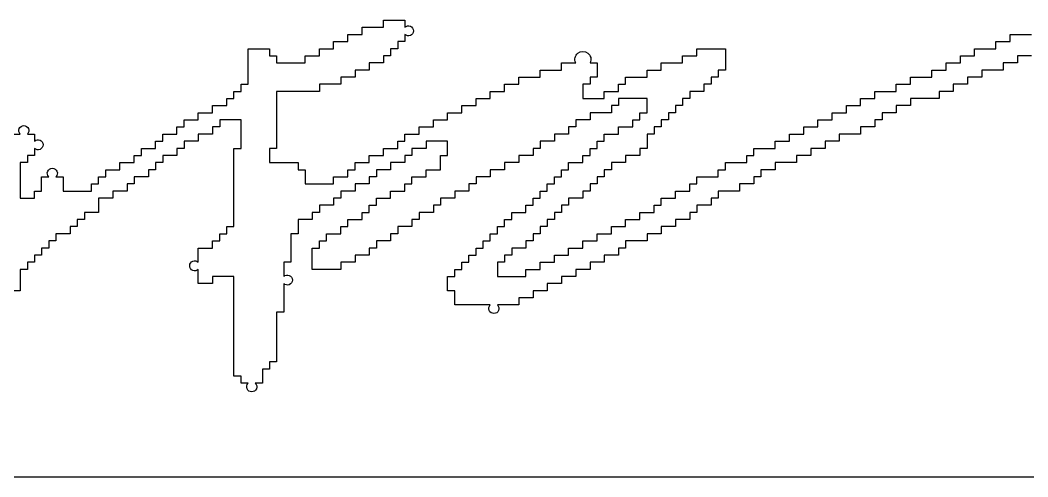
# Model space of a CAD drawing. Header units: millimetres. Extents: x 12325263 to 13848842, y -1463133 to 573208.
# Drawn here: x 12644776 to 12646470, y -882491 to -881723 of the extents above; entities that cross this region are included whole.
import ezdxf
from ezdxf.enums import TextEntityAlignment as Align

# ---------------------------------------------------------------- set-up
doc = ezdxf.new("R2010")
doc.units = ezdxf.units.MM
doc.header["$LTSCALE"] = 1000
doc.layers.add('TITLIN', color=7, linetype='Continuous')
doc.layers.add('电子签名', color=6, linetype='Continuous')
doc.styles.add('ACHT', font='simhei.ttf')
doc.styles.add('TITXC', font='simhei.ttf')
doc.styles.add('TITXV', font='', dxfattribs={"width": 0.7})
doc.styles.get('TITXV').set_extended_font_data('SimSun')

# ---------------------------------------------------------------- blocks, each defined once
blk = doc.blocks.new('横向图框_A0')
at = {"layer": 'TITLIN'}
blk.add_line((1132.321, 174.115), (1179, 174.115), dxfattribs=at)
at = {"style": 'TITXV', "width": 0.8}
for tag, p in [('智能化', (9.375, 781)), ('暖通', (3.125, 781)), ('给排水', (15.625, 705)), ('建筑', (3.125, 705)), ('电气', (21.875, 705)), ('结构', (9.375, 705))]:
    blk.add_attdef(tag, text='', height=2.5, rotation=90, dxfattribs=at).set_placement(p, align=Align.MIDDLE_CENTER)
for tag, height, style, p in [('总工程师', 3, 'ACHT', (1143.109, 210.304)), ('审定', 3, 'ACHT', (1143.109, 202.304)), ('审核', 3, 'ACHT', (1143.109, 194.304)), ('设计总负责人1', 3, 'ACHT', (1143.109, 186.304)), ('设计总负责人2', 3, 'ACHT', (1143.109, 178.304)), ('设计总负责人3', 3, 'ACHT', (1143.109, 170.304)), ('专业负责人1', 3, 'ACHT', (1143.109, 162.304)), ('专业负责人2', 3, 'ACHT', (1143.109, 154.304)), ('专业负责人3', 3, 'ACHT', (1143.109, 146.304)), ('校核1', 3, 'ACHT', (1143.109, 138.304)), ('校核2', 3, 'ACHT', (1143.109, 130.304)), ('设计1', 3, 'ACHT', (1143.109, 122.304)), ('设计2', 3, 'ACHT', (1143.109, 114.304)), ('工程编号', 3, 'TITXC', (1142.308, 74.793)), ('专业', 3, 'TITXC', (1170.433, 74.793)), ('设计阶段', 3, 'TITXC', (1155.544, 67.776)), ('图号', 5, 'TITXC', (1140.343, 32.746)), ('出图日期', 3, 'ACHT', (1144.346, 24.293))]:
    blk.add_attdef(tag, text='', height=height, dxfattribs=dict(style=style)).set_placement(p, align=Align.MIDDLE_CENTER)
at = {"style": 'TITXC', "flags": 1}
for tag, height, p in [('建设单位', 3, (1149.822, 102.293)), ('工程名称', 3, (1149.822, 86.293)), ('图纸名称', 5, (1149.822, 51.043))]:
    blk.add_attdef(tag, text='', height=height, dxfattribs=at).set_placement(p, align=Align.MIDDLE_CENTER)
at = {"style": 'ACHT', "width": 0.8}
for tag, p in [('版本号', (1172.763, 32.793)), ('序号', (1172.763, 24.293))]:
    blk.add_attdef(tag, text='', height=3, dxfattribs=at).set_placement(p, align=Align.MIDDLE_CENTER)
blk = doc.blocks.new('*U20')
blk.add_blockref('横向图框_A0', (0, 0))
blk = doc.blocks.new('A$C6C634642')
at = {"linetype": 'Continuous'}
for points in [[(980000, 255000), (975000, 255000), (970000, 255000), (970000, 250000), (965000, 250000), (960000, 250000), (960000, 245000), (955000, 245000), (950000, 245000), (945000, 245000), (945000, 240000), (940000, 240000), (935000, 240000), (935000, 235000), (930000, 235000), (925000, 235000), (925000, 230000), (920000, 230000), (915000, 230000), (915000, 225000), (910000, 225000), (905000, 225000), (900000, 225000), (895000, 225000), (895000, 220000), (890000, 220000), (885000, 220000), (885000, 215000), (880000, 215000), (875000, 215000), (875000, 210000), (870000, 210000), (870000, 205000), (865000, 205000), (860000, 205000), (860000, 200000), (855000, 200000), (850000, 200000), (845000, 200000), (845000, 195000), (840000, 195000), (835000, 195000), (835000, 190000), (830000, 190000), (825000, 190000), (825000, 185000), (820000, 185000), (815000, 185000), (815000, 180000), (810000, 180000), (805000, 180000), (800000, 180000), (800000, 175000), (795000, 175000), (790000, 175000), (790000, 170000), (785000, 170000), (785000, 165000), (780000, 165000), (775000, 165000), (775000, 160000), (770000, 160000), (765000, 160000), (760000, 160000), (760000, 155000), (755000, 155000), (755000, 150000), (750000, 150000), (745000, 150000), (745000, 145000), (740000, 145000), (740000, 140000), (735000, 140000), (730000, 140000), (730000, 135000), (725000, 135000), (720000, 135000), (720000, 130000), (715000, 130000), (710000, 130000), (710000, 125000), (705000, 125000), (700000, 125000), (695000, 125000), (695000, 120000), (690000, 120000), (690000, 115000), (685000, 115000), (680000, 115000), (680000, 110000), (675000, 110000), (670000, 110000), (670000, 105000), (665000, 105000), (660000, 105000), (660000, 100000), (655000, 100000), (650000, 100000), (650000, 95000), (645000, 95000), (640000, 95000), (640000, 90000), (635000, 90000), (630000, 90000), (630000, 85000), (625000, 85000), (620000, 85000), (620000, 80000), (615000, 80000), (610000, 80000), (605000, 80000, -2.414214), (600000, 80000), (595000, 80000), (590000, 80000), (585000, 80000), (580000, 80000), (575000, 80000), (575000, 85000), (575000, 90000), (570000, 90000), (570000, 95000), (570000, 100000), (575000, 100000), (575000, 105000), (580000, 105000), (580000, 110000), (585000, 110000), (585000, 115000), (590000, 115000), (590000, 120000), (595000, 120000), (595000, 125000), (600000, 125000), (600000, 130000), (605000, 130000), (605000, 135000), (610000, 135000), (610000, 140000), (615000, 140000), (615000, 145000), (625000, 145000), (625000, 150000), (630000, 150000), (630000, 155000), (635000, 155000), (635000, 160000), (640000, 160000), (640000, 165000), (645000, 165000), (645000, 170000), (650000, 170000), (650000, 175000), (655000, 175000), (655000, 180000), (665000, 180000), (665000, 185000), (670000, 185000), (670000, 190000), (675000, 190000), (675000, 195000), (680000, 195000), (680000, 200000), (690000, 200000), (690000, 205000), (700000, 205000), (700000, 210000), (705000, 210000), (705000, 215000), (710000, 215000), (710000, 220000), (710000, 225000), (705000, 225000), (700000, 225000), (695000, 225000), (690000, 225000), (690000, 220000), (685000, 220000), (685000, 215000), (680000, 215000), (675000, 215000), (670000, 215000), (670000, 210000), (665000, 210000), (660000, 210000), (660000, 205000), (655000, 205000), (655000, 200000), (650000, 200000), (645000, 200000), (645000, 195000), (640000, 195000), (635000, 195000), (635000, 190000), (630000, 190000), (630000, 185000), (625000, 185000), (620000, 185000), (620000, 180000), (615000, 180000), (610000, 180000), (610000, 175000), (605000, 175000), (600000, 175000), (600000, 170000), (595000, 170000), (590000, 170000), (590000, 165000), (585000, 165000), (585000, 160000), (580000, 160000), (575000, 160000), (575000, 155000), (570000, 155000), (565000, 155000), (565000, 150000), (560000, 150000), (560000, 145000), (555000, 145000), (550000, 145000), (550000, 140000), (545000, 140000), (545000, 135000), (540000, 135000), (535000, 135000), (535000, 130000), (530000, 130000), (530000, 125000), (525000, 125000), (520000, 125000), (520000, 120000), (515000, 120000), (515000, 115000), (510000, 115000), (505000, 115000), (505000, 110000), (500000, 110000), (495000, 110000), (495000, 105000), (490000, 105000), (485000, 105000), (480000, 105000), (475000, 105000), (475000, 110000), (475000, 115000), (475000, 120000), (480000, 120000), (480000, 125000), (485000, 125000), (485000, 130000), (495000, 130000), (495000, 135000), (500000, 135000), (500000, 140000), (510000, 140000), (510000, 145000), (515000, 145000), (515000, 150000), (520000, 150000), (520000, 155000), (530000, 155000), (530000, 160000), (540000, 160000), (540000, 165000), (545000, 165000), (545000, 170000), (555000, 170000), (555000, 175000), (565000, 175000), (565000, 180000), (565000, 185000), (570000, 185000), (570000, 190000), (570000, 195000), (565000, 195000), (560000, 195000), (555000, 195000), (555000, 190000), (550000, 190000), (545000, 190000), (545000, 185000), (540000, 185000), (540000, 180000), (535000, 180000), (530000, 180000), (530000, 175000), (525000, 175000), (520000, 175000), (520000, 170000), (515000, 170000), (515000, 165000), (510000, 165000), (505000, 165000), (505000, 160000), (500000, 160000), (495000, 160000), (495000, 155000), (490000, 155000), (490000, 150000), (485000, 150000), (480000, 150000), (480000, 145000), (475000, 145000), (475000, 140000), (470000, 140000), (465000, 140000), (465000, 135000), (465000, 130000), (460000, 130000), (460000, 125000), (460000, 120000), (460000, 115000), (460000, 110000), (455000, 110000), (455000, 105000), (455000, 100000, -2.414214), (455000, 95000), (455000, 90000), (455000, 85000), (455000, 80000), (455000, 75000), (450000, 75000), (450000, 70000), (450000, 65000), (450000, 60000), (450000, 55000), (450000, 50000), (450000, 45000), (450000, 40000), (445000, 40000), (445000, 35000), (440000, 35000), (440000, 30000), (440000, 25000), (435000, 25000, -2.414214), (430000, 25000), (425000, 25000), (425000, 30000), (420000, 30000), (420000, 35000), (420000, 40000), (420000, 45000), (420000, 50000), (420000, 55000), (420000, 60000), (420000, 65000), (420000, 70000), (420000, 75000), (420000, 80000), (420000, 85000), (420000, 90000), (420000, 95000), (420000, 100000), (415000, 100000), (410000, 100000), (405000, 100000), (405000, 95000), (400000, 95000), (395000, 95000), (395000, 100000), (395000, 105000, -2.414214), (395000, 110000), (395000, 115000), (395000, 120000), (405000, 120000), (405000, 125000), (410000, 125000), (410000, 130000), (415000, 130000), (415000, 135000), (420000, 135000), (420000, 140000), (420000, 145000), (420000, 150000), (420000, 155000), (420000, 160000), (420000, 165000), (420000, 170000), (420000, 175000), (420000, 180000), (420000, 185000), (420000, 190000), (425000, 190000), (425000, 195000), (425000, 200000), (425000, 205000), (425000, 210000), (420000, 210000), (415000, 210000), (410000, 210000), (410000, 205000), (405000, 205000), (405000, 200000), (400000, 200000), (395000, 200000), (395000, 195000), (390000, 195000), (385000, 195000), (385000, 190000), (380000, 190000), (380000, 185000), (375000, 185000), (370000, 185000), (370000, 180000), (365000, 180000), (365000, 175000), (360000, 175000), (360000, 170000), (355000, 170000), (350000, 170000), (350000, 165000), (345000, 165000), (345000, 160000), (340000, 160000), (335000, 160000), (335000, 155000), (330000, 155000), (325000, 155000), (325000, 150000), (325000, 145000), (320000, 145000), (315000, 145000), (315000, 140000), (310000, 140000), (310000, 135000), (305000, 135000), (305000, 130000), (300000, 130000), (295000, 130000), (295000, 125000), (290000, 125000), (290000, 120000), (285000, 120000), (285000, 115000), (280000, 115000), (280000, 110000), (275000, 110000), (275000, 105000), (270000, 105000), (270000, 100000), (270000, 95000), (270000, 90000), (265000, 90000)], [(260000, 200000), (270000, 200000, -2.414214), (275000, 200000), (280000, 200000), (280000, 195000, -2.414214), (280000, 190000), (280000, 185000), (275000, 185000), (275000, 180000), (270000, 180000), (270000, 175000), (270000, 170000), (270000, 165000), (270000, 160000), (270000, 155000), (280000, 155000), (280000, 160000), (285000, 160000), (285000, 165000), (285000, 170000), (290000, 170000, -2.414214), (295000, 170000), (300000, 170000), (300000, 165000), (300000, 160000), (320000, 160000), (320000, 165000), (325000, 165000), (325000, 170000), (330000, 170000), (330000, 175000), (340000, 175000), (340000, 180000), (350000, 180000), (350000, 185000), (355000, 185000), (355000, 190000), (365000, 190000), (365000, 195000), (370000, 195000), (370000, 200000), (380000, 200000), (380000, 205000), (385000, 205000), (385000, 210000), (395000, 210000), (395000, 215000), (405000, 215000), (405000, 220000), (415000, 220000), (415000, 225000), (420000, 225000), (420000, 230000), (425000, 230000), (425000, 235000), (430000, 235000), (430000, 240000), (430000, 245000), (430000, 250000), (430000, 255000), (430000, 260000), (440000, 260000), (445000, 260000), (445000, 255000), (450000, 255000), (450000, 250000), (470000, 250000), (470000, 255000), (480000, 255000), (480000, 260000), (490000, 260000), (490000, 265000), (500000, 265000), (500000, 270000), (510000, 270000), (510000, 275000), (525000, 275000), (525000, 280000), (540000, 280000), (540000, 275000, -2.414214), (540000, 270000), (540000, 265000), (535000, 265000), (535000, 260000), (530000, 260000), (530000, 255000), (525000, 255000), (525000, 250000), (520000, 250000), (515000, 250000), (515000, 245000), (510000, 245000), (505000, 245000), (505000, 240000), (500000, 240000), (495000, 240000), (495000, 235000), (490000, 235000), (485000, 235000), (480000, 235000), (480000, 230000), (475000, 230000), (470000, 230000), (465000, 230000), (460000, 230000), (455000, 230000), (450000, 230000), (450000, 225000), (450000, 220000), (450000, 215000), (450000, 210000), (450000, 205000), (450000, 200000), (450000, 195000), (450000, 190000), (445000, 190000), (445000, 185000), (445000, 180000), (465000, 180000), (465000, 175000), (470000, 175000), (470000, 170000), (470000, 165000), (490000, 165000), (490000, 170000), (500000, 170000), (500000, 175000), (505000, 175000), (505000, 180000), (515000, 180000), (515000, 185000), (525000, 185000), (525000, 190000), (535000, 190000), (535000, 195000), (540000, 195000), (540000, 200000), (550000, 200000), (550000, 205000), (560000, 205000), (560000, 210000), (570000, 210000), (570000, 215000), (580000, 215000), (580000, 220000), (590000, 220000), (590000, 225000), (600000, 225000), (600000, 230000), (610000, 230000), (610000, 235000), (620000, 235000), (620000, 240000), (635000, 240000), (635000, 245000), (650000, 245000), (650000, 250000), (660000, 250000, -1.618034), (670000, 250000), (675000, 250000), (675000, 245000), (675000, 240000), (670000, 240000), (670000, 235000), (665000, 235000), (665000, 230000), (665000, 225000), (680000, 225000), (680000, 230000), (690000, 230000), (690000, 235000), (695000, 235000), (695000, 240000), (710000, 240000), (710000, 245000), (720000, 245000), (720000, 250000), (735000, 250000), (735000, 255000), (745000, 255000), (745000, 260000), (765000, 260000), (765000, 255000), (765000, 250000), (765000, 245000), (760000, 245000), (760000, 240000), (755000, 240000), (755000, 235000), (750000, 235000), (750000, 230000), (745000, 230000), (740000, 230000), (740000, 225000), (735000, 225000), (735000, 220000), (730000, 220000), (730000, 215000), (725000, 215000), (725000, 210000), (720000, 210000), (720000, 205000), (715000, 205000), (715000, 200000), (710000, 200000), (710000, 195000), (710000, 190000), (705000, 190000), (705000, 185000), (700000, 185000), (695000, 185000), (695000, 180000), (690000, 180000), (685000, 180000), (685000, 175000), (680000, 175000), (680000, 170000), (675000, 170000), (675000, 165000), (670000, 165000), (670000, 160000), (665000, 160000), (665000, 155000), (660000, 155000), (655000, 155000), (655000, 150000), (650000, 150000), (650000, 145000), (645000, 145000), (645000, 140000), (640000, 140000), (640000, 135000), (635000, 135000), (635000, 130000), (630000, 130000), (630000, 125000), (625000, 125000), (625000, 120000), (620000, 120000), (615000, 120000), (615000, 115000), (610000, 115000), (610000, 110000), (605000, 110000), (605000, 105000), (605000, 100000), (625000, 100000), (625000, 105000), (635000, 105000), (635000, 110000), (645000, 110000), (645000, 115000), (655000, 115000), (655000, 120000), (665000, 120000), (665000, 125000), (675000, 125000), (675000, 130000), (685000, 130000), (685000, 135000), (695000, 135000), (695000, 140000), (705000, 140000), (705000, 145000), (715000, 145000), (715000, 150000), (720000, 150000), (720000, 155000), (730000, 155000), (730000, 160000), (740000, 160000), (740000, 165000), (745000, 165000), (745000, 170000), (760000, 170000), (760000, 175000), (765000, 175000), (765000, 180000), (780000, 180000), (780000, 185000), (785000, 185000), (785000, 190000), (800000, 190000), (800000, 195000), (810000, 195000), (810000, 200000), (820000, 200000), (820000, 205000), (830000, 205000), (830000, 210000), (840000, 210000), (840000, 215000), (850000, 215000), (850000, 220000), (860000, 220000), (860000, 225000), (870000, 225000), (870000, 230000), (885000, 230000), (885000, 235000), (895000, 235000), (895000, 240000), (910000, 240000), (910000, 245000), (920000, 245000), (920000, 250000), (930000, 250000), (930000, 255000), (940000, 255000), (940000, 260000), (955000, 260000), (955000, 265000), (965000, 265000), (965000, 270000), (980000, 270000)]]:
    blk.add_lwpolyline(points, format="xyb", dxfattribs=at)
blk = doc.blocks.new('A$C62AF6C70')
at = {"layer": '电子签名', "xscale": 0.001595915279045558, "yscale": 0.001595915279045558, "zscale": 0.001595915279045558}
blk.add_blockref('A$C6C634642', (369.2, 6447.2), dxfattribs=at)
blk = doc.blocks.new('A$C15443CC7')
for name, p, xscale, yscale, zscale in [('*U20', (0, 0), 150, 150, 150), ('A$C62AF6C70', (173084.4, 16544), 1.49999999998998, 1.49999999998998, 1.49999999998998)]:
    blk.add_blockref(name, p, dxfattribs=dict(xscale=xscale, yscale=yscale, zscale=zscale))

msp = doc.modelspace()

# ---------------------------------------------------------------- block references
msp.add_blockref('A$C15443CC7', (12470491.6, -908608))

doc.saveas('drawing.dxf')
